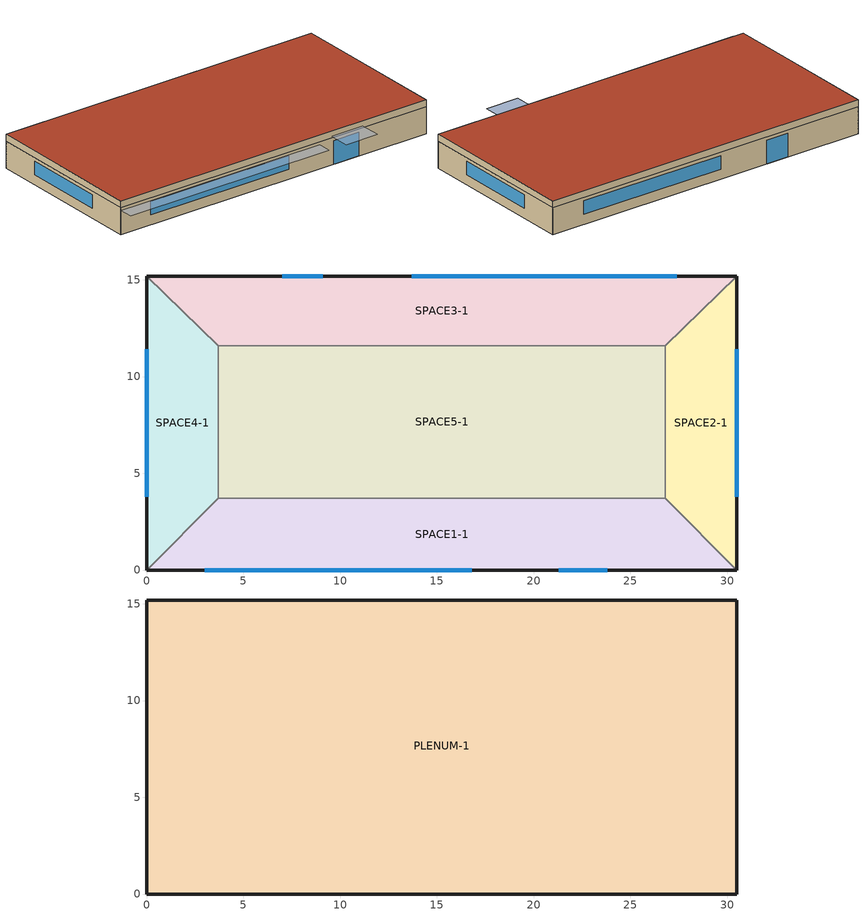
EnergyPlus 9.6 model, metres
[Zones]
SPACE3-1
 floor ground (FLOOR-SLAB-1): 26.8,11.6 3.7,11.6 0,15.2 30.5,15.2 z0
 wall outside (WALL-1): 30.5,15.2 0,15.2 z0:2.4
 wall to SPACE2-1 (INT-WALL-1): 26.8,11.6 30.5,15.2 z0:2.4
 wall to SPACE4-1 (INT-WALL-1): 0,15.2 3.7,11.6 z0:2.4
 wall to SPACE5-1 (INT-WALL-1): 3.7,11.6 26.8,11.6 z0:2.4
 window (Sgl Grey 3mm): 9.1,15.2 7,15.2 z0:2.1
 window (Dbl Clr 3mm/13mm Air): 27.4,15.2 13.7,15.2 z0.9:2.1
SPACE1-1
 floor ground (FLOOR-SLAB-1): 26.8,3.7 30.5,0 0,0 3.7,3.7 z0
 wall outside (WALL-1): 0,0 30.5,0 z0:2.4
 wall to SPACE2-1 (INT-WALL-1): 30.5,0 26.8,3.7 z0:2.4
 wall to SPACE4-1 (INT-WALL-1): 3.7,3.7 0,0 z0:2.4
 wall to SPACE5-1 (INT-WALL-1): 26.8,3.7 3.7,3.7 z0:2.4
 window (Sgl Grey 3mm): 21.3,0 23.8,0 z0:2.1
 window (Dbl Clr 3mm/13mm Air): 3,0 16.8,0 z0.9:2.1
SPACE2-1
 floor ground (FLOOR-SLAB-1): 26.8,11.6 30.5,15.2 30.5,0 26.8,3.7 z0
 wall outside (WALL-1): 30.5,0 30.5,15.2 z0:2.4
 wall to SPACE5-1 (INT-WALL-1): 26.8,11.6 26.8,3.7 z0:2.4
 window (Dbl Clr 3mm/13mm Air): 30.5,3.8 30.5,11.4 z0.9:2.1
SPACE4-1
 floor ground (FLOOR-SLAB-1): 3.7,3.7 0,0 0,15.2 3.7,11.6 z0
 wall outside (WALL-1): 0,15.2 0,0 z0:2.4
 wall to SPACE5-1 (INT-WALL-1): 3.7,3.7 3.7,11.6 z0:2.4
 window (Dbl Clr 3mm/13mm Air): 0,11.4 0,3.8 z0.9:2.1
SPACE5-1
 floor ground (FLOOR-SLAB-1): 26.8,11.6 26.8,3.7 3.7,3.7 3.7,11.6 z0
PLENUM-1
 floor to SPACE1-1 (CLNG-1): 26.8,3.7 30.5,0 0,0 3.7,3.7 z2.4
 floor to SPACE2-1 (CLNG-1): 26.8,11.6 30.5,15.2 30.5,0 26.8,3.7 z2.4
 floor to SPACE3-1 (CLNG-1): 26.8,11.6 3.7,11.6 0,15.2 30.5,15.2 z2.4
 floor to SPACE4-1 (CLNG-1): 3.7,3.7 0,0 0,15.2 3.7,11.6 z2.4
 floor to SPACE5-1 (CLNG-1): 26.8,11.6 26.8,3.7 3.7,3.7 3.7,11.6 z2.4
 wall outside (WALL-1): 30.5,15.2 0,15.2 0,0 30.5,0 30.5,15.2 z2.4:3
 roof outside (ROOF-1): 0,15.2 0,0 30.5,0 30.5,15.2 z3
shading: 0,-1.3 0,0 19.8,0 19.8,-1.3 z2.2; 21,-2 21,0 24.1,0 24.1,-2 z2.6
[Building]
Building: Loads convergence tolerance value=0.04; Maximum number of warmup days=25; Minimum number of warmup days=6; North axis=30; Solar distribution=FullExterior; Temperature convergence tolerance value=0.4; Terrain=City
[Site:GroundTemperature:BuildingSurface]
21.5, 21.4, 21.5, 21.5, 22, 22.9, 23, 23.1, 23.1, 22.2, 21.7, 21.6
[Site:Location]
CHICAGO_IL_USA TMY2-94846: Elevation=190; Latitude=41.78; Longitude=-87.75; Time zone=-6
[SizingPeriod:DesignDay] Barometric pressure=99063; Day of month=21; Daylight saving time indicator=No; Humidity condition type=WetBulb; Rain indicator=No; Snow indicator=No; Solar model indicator=ASHRAEClearSky
Name | Daily dry bulb temperature range | Day type | Maximum dry bulb temperature | Month | Sky clearness | Wetbulb or dewpoint at maximum dry bulb | Wind direction | Wind speed
CHICAGO_IL_USA Annual Cooling 1% Design Conditions DB/MCWB | 10.7 | SummerDesignDay | 31.5 | 7 | 1 | 23 | 230 | 5.3
CHICAGO_IL_USA Annual Heating 99% Design Conditions DB | 0 | WinterDesignDay | -17.3 | 1 | 0 | -17.3 | 270 | 4.9
[Construction]
CLNG-1: MAT-CLNG-1
Dbl Clr 3mm/13mm Air: CLEAR 3MM, AIR 13MM, CLEAR 3MM
FLOOR-SLAB-1: CC03
INT-WALL-1: GP02, AL21, GP02
ROOF-1: RG01, BR01, IN46, WD01
Sgl Grey 3mm: GREY 3MM
WALL-1: WD01, PW03, IN02, GP01
[Material] Thermal absorptance=0.9
Name | Conductivity | Density | Roughness | Solar absorptance | Specific heat | Thickness | Visible absorptance
BR01 | 0.162 | 1121 | VeryRough | 0.7 | 1464 | 0.0095 | 0.7
CC03 | 1.31 | 2243 | MediumRough | 0.65 | 837 | 0.1016 | 0.65
GP01 | 0.16 | 801 | MediumSmooth | 0.75 | 837 | 0.0127 | 0.75
GP02 | 0.16 | 801 | MediumSmooth | 0.75 | 837 | 0.0159 | 0.75
IN02 | 0.043 | 10 | Rough | 0.75 | 837 | 0.0901 | 0.75
IN46 | 0.023 | 24 | VeryRough | 0.5 | 1590 | 0.0762 | 0.5
PW03 | 0.115 | 545 | MediumSmooth | 0.78 | 1213 | 0.0127 | 0.78
RG01 | 1.442 | 881 | Rough | 0.65 | 1674 | 0.0127 | 0.65
WD01 | 0.115 | 513 | MediumSmooth | 0.78 | 1381 | 0.0191 | 0.78
[Material:AirGap]
AL21: Thermal resistance=0.157
[Material:NoMass]
MAT-CLNG-1: Roughness=Rough; Solar absorptance=0.65; Thermal absorptance=0.65; Thermal resistance=0.652259; Visible absorptance=0.65
[WindowMaterial:Gas]
AIR 13MM: Gas type=Air; Thickness=0.0127
[WindowMaterial:Glazing] Back side infrared hemispherical emissivity=0.84; Conductivity=0.9; Front side infrared hemispherical emissivity=0.84; Infrared transmittance at normal incidence=0; Optical data type=SpectralAverage; Thickness=0.003
Name | Back side solar reflectance at normal incidence | Back side visible reflectance at normal incidence | Front side solar reflectance at normal incidence | Front side visible reflectance at normal incidence | Solar transmittance at normal incidence | Visible transmittance at normal incidence
CLEAR 3MM | 0.075 | 0.081 | 0.075 | 0.081 | 0.837 | 0.898
GREY 3MM | 0.061 | 0.061 | 0.061 | 0.061 | 0.626 | 0.611
[ElectricEquipment] Design level calculation method=EquipmentLevel; Fraction latent=0; Fraction lost=0; Fraction radiant=0.3; Schedule=EQUIP-1
Name | Zone or zonelist | Design level
SPACE1-1 ElecEq 1 | SPACE1-1 | 1056
SPACE2-1 ElecEq 1 | SPACE2-1 | 456
SPACE3-1 ElecEq 1 | SPACE3-1 | 1056
SPACE4-1 ElecEq 1 | SPACE4-1 | 456
SPACE5-1 ElecEq 1 | SPACE5-1 | 1976
[HVACTemplate:Plant:Boiler] Capacity=Autosize; Efficiency=0.8; Fuel type=NaturalGas; Maximum part load ratio=1.1; Optimum part load ratio=1; Sizing factor=1; Water outlet upper temperature limit=100
Name | Boiler type | Template plant loop type
Heat Pump Loop Boiler | HotWaterBoiler | MixedWater
Hot Water Loop Boiler | CondensingHotWaterBoiler | HotWater
[HVACTemplate:Plant:ChilledWaterLoop]
ChW Cooling Loop: Chilled water demand side bypass pipe=Yes; Chilled water design setpoint=7.22; Chilled water load distribution scheme=SequentialLoad; Chilled water primary pump type=SinglePump; Chilled water pump configuration=ConstantPrimaryNoSecondary; Chilled water reset outdoor dry bulb high=26.7; Chilled water reset outdoor dry bulb low=15.6; Chilled water secondary pump type=SinglePump; Chilled water setpoint at outdoor dry bulb high=6.7; Chilled water setpoint at outdoor dry bulb low=12.2; Chilled water setpoint reset type=None; Chilled water supply side bypass pipe=Yes; Chiller plant operation scheme type=Default; Condenser plant operation scheme type=Default; Condenser water demand side bypass pipe=Yes; Condenser water design setpoint=29.4; Condenser water load distribution scheme=SequentialLoad; Condenser water pump rated head=179352; Condenser water pump type=SinglePump; Condenser water supply side bypass pipe=Yes; Fluid type=Water; Loop design delta temperature=6.67; Primary chilled water pump rated head=179352; Pump control type=Intermittent; Secondary chilled water pump rated head=179352
[HVACTemplate:Plant:Chiller]
ChW Loop Chiller: Capacity=Autosize; Chiller type=ElectricReciprocatingChiller; Condenser type=AirCooled; Leaving chilled water lower temperature limit=5; Maximum part load ratio=1; Minimum unloading ratio=0.25; Nominal cop=3; Optimum part load ratio=1; Sizing factor=1
[HVACTemplate:Plant:HotWaterLoop]
HW Heating Loop: Demand side bypass pipe=Yes; Fluid type=Water; Hot water design setpoint=82; Hot water plant operation scheme type=Default; Hot water pump configuration=ConstantFlow; Hot water pump rated head=179352; Hot water pump type=SinglePump; Hot water reset outdoor dry bulb high=10; Hot water reset outdoor dry bulb low=-6.7; Hot water setpoint at outdoor dry bulb high=65.6; Hot water setpoint at outdoor dry bulb low=82.2; Hot water setpoint reset type=None; Load distribution scheme=SequentialLoad; Loop design delta temperature=11; Pump control type=Intermittent; Supply side bypass pipe=Yes
[HVACTemplate:Plant:MixedWaterLoop]
Heat Pump Water Loop: Demand side bypass pipe=Yes; Fluid type=Water; High temperature design setpoint=33; Load distribution scheme=SequentialLoad; Loop design delta temperature=5.6; Low temperature design setpoint=20; Operation scheme type=Default; Pump control type=Intermittent; Supply side bypass pipe=Yes; Water pump configuration=ConstantFlow; Water pump rated head=179352; Water pump type=SinglePump
[HVACTemplate:Plant:Tower]
Heat Pump Loop Tower: Free convection capacity=Autosize; High speed fan power=Autosize; High speed nominal capacity=Autosize; Low speed fan power=Autosize; Low speed nominal capacity=Autosize; Sizing factor=1; Template plant loop type=MixedWater; Tower type=TwoSpeed
[HVACTemplate:System:UnitarySystem] Control type=Load; Cooling design supply air temperature=12.8; Cooling supply air flow rate=Autosize; Dehumidification control type=None; Dehumidification relative humidity setpoint=60; Dx cooling coil gross rated cop=3; Dx cooling coil gross rated sensible heat ratio=Autosize; Dx cooling coil gross rated total capacity=Autosize; Economizer maximum limit dry bulb temperature=20; Economizer type=DifferentialDryBulb; Gas heating coil efficiency=0.8; Heat pump defrost maximum outdoor dry bulb temperature=5; Heat pump heating coil gross rated cop=2.75; Heat pump heating minimum outdoor dry bulb temperature=-8; Heat recovery frost control type=None; Heat recovery heat exchanger type=Plate; Heat recovery type=None; Heating coil gross rated capacity=Autosize; Heating design supply air temperature=50; Heating supply air flow rate=Autosize; Humidifier rated capacity=1e-06; Humidifier rated electric power=Autosize; Humidifier relative humidity setpoint=30; Humidifier type=None; Latent heat recovery effectiveness=0.65; Maximum outdoor air flow rate=Autosize; Minimum outdoor air flow rate=Autosize; Minimum outdoor air schedule=Min OA Sched; No load supply air flow rate=Autosize; Number of speeds or stages for heating=1; Return fan=No; Return fan delta pressure=300; Return fan motor efficiency=0.9; Return fan motor in air stream fraction=1; Return fan total efficiency=0.7; Sensible heat recovery effectiveness=0.7; Sizing option=NonCoincident; Supplemental gas heating or reheat coil efficiency=0.8; Supplemental heating or reheat coil capacity=Autosize; Supplemental heating or reheat coil maximum outdoor dry bulb temperature=21; Supply fan delta pressure=600; Supply fan motor efficiency=0.9; Supply fan motor in air stream fraction=1; Supply fan operating mode schedule=FanAvailSched; Supply fan total efficiency=0.7
Name | Control zone or thermostat location | Cooling coil type | Economizer lockout | Heating coil type | Number of speeds for cooling | Supplemental heating or reheat coil type | Supply fan placement | Heat pump defrost control | Heat pump defrost strategy | Heat pump defrost time period fraction
Sys 1 Furnace DX Cool SnglSpd | SPACE1-1 | SingleSpeedDX | LockoutWithCompressor | Gas | 1 | None | BlowThrough
Sys 2 Furnace DX Cool MultiSpd | SPACE2-1 | MultiSpeedDX | LockoutWithCompressor | Electric | 3 | None | DrawThrough
Sys 3 Heat Pump AirSource SnglSpd | SPACE3-1 | SingleSpeedDX | LockoutWithCompressor | SingleSpeedDXHeatPumpAirSource | 1 | Electric | BlowThrough | Timed | ReverseCycle | 0.058333
Sys 4 Heat Pump WaterSource SnglSpd | SPACE4-1 | SingleSpeedDXWaterCooled | LockoutWithCompressor | SingleSpeedDXHeatPumpWaterSource | 1 | Electric | BlowThrough
Sys 5 HW ChW System | SPACE5-1 | ChilledWater | NoLockout | HotWater | 1 | None | BlowThrough
[HVACTemplate:Thermostat]
All Zones: Cooling setpoint schedule=Clg-SetP-Sch; Heating setpoint schedule=Htg-SetP-Sch
[HVACTemplate:Zone:Unitary] Baseboard heating capacity=Autosize; Baseboard heating type=None; Outdoor air flow rate per person=0.00944; Outdoor air flow rate per zone=0; Outdoor air flow rate per zone floor area=0; Outdoor air method=Flow/Person; Supply air maximum flow rate=Autosize; Template thermostat=All Zones; Zone cooling design supply air temperature input method=SystemSupplyAirTemperature; Zone heating design supply air temperature input method=SystemSupplyAirTemperature
Name | Template unitary system
SPACE1-1 | Sys 1 Furnace DX Cool SnglSpd
SPACE2-1 | Sys 2 Furnace DX Cool MultiSpd
SPACE3-1 | Sys 3 Heat Pump AirSource SnglSpd
SPACE4-1 | Sys 4 Heat Pump WaterSource SnglSpd
SPACE5-1 | Sys 5 HW ChW System
[Lights] Design level calculation method=LightingLevel; End use subcategory=GeneralLights; Fraction radiant=0.59; Fraction replaceable=0; Fraction visible=0.2; Return air fraction=0; Schedule=LIGHTS-1
Name | Zone or zonelist | Lighting level
SPACE1-1 Lights 1 | SPACE1-1 | 1584
SPACE2-1 Lights 1 | SPACE2-1 | 684
SPACE3-1 Lights 1 | SPACE3-1 | 1584
SPACE4-1 Lights 1 | SPACE4-1 | 684
SPACE5-1 Lights 1 | SPACE5-1 | 2964
[People] Activity level schedule=ActSchd; Fraction radiant=0.3; Number of people calculation method=People; Number of people schedule=OCCUPY-1
Name | Zone or zonelist | Number of people
SPACE1-1 People 1 | SPACE1-1 | 11
SPACE2-1 People 1 | SPACE2-1 | 5
SPACE3-1 People 1 | SPACE3-1 | 11
SPACE4-1 People 1 | SPACE4-1 | 5
SPACE5-1 People 1 | SPACE5-1 | 20
[Zone] Multiplier=1; Type=1
Name | Ceiling height | Volume
PLENUM-1 | 0.6096 | 283.2
SPACE1-1; SPACE3-1 | 2.4384 | 239.247
SPACE2-1; SPACE4-1 | 2.4384 | 103.311
SPACE5-1 | 2.4384 | 447.683
[ZoneInfiltration:DesignFlowRate] Constant term coefficient=0; Design flow rate calculation method=Flow/Zone; Schedule=INFIL-SCH; Temperature term coefficient=0; Velocity squared term coefficient=0; Velocity term coefficient=0.2237
Name | Zone or zonelist | Design flow rate
SPACE1-1 Infil 1 | SPACE1-1 | 0.0167
SPACE2-1 Infil 1 | SPACE2-1 | 0.00717
SPACE3-1 Infil 1 | SPACE3-1 | 0.0167
SPACE4-1 Infil 1 | SPACE4-1 | 0.00717
SPACE5-1 Infil 1 | SPACE5-1 | 0.031089
[Schedule:Compact]
ActSchd: Through: 12/31, For: AllDays, Until: 24:00, 117.24
Clg-SetP-Sch: Through: 12/31, For: WeekDays CustomDay1 CustomDay2, Until: 7:00, 32, Until: 21:00, 24, Until: 24:00, 32, For: WeekEnds Holiday, Until: 24:00, 32, For: SummerDesignDay, Until: 24:00, 24, For: WinterDesignDay, Until: 24:00, 32
EQUIP-1: Through: 12/31, For: WeekDays SummerDesignDay CustomDay1 CustomDay2, Until: 8:00, 0.02, Until: 9:00, 0.4, Until: 14:00, 0.9, Until: 15:00, 0.8, Until: 16:00, 0.7, Until: 18:00, 0.5, Until: 21:00, 0.3, Until: 24:00, 0.02, For: Weekends WinterDesignDay Holiday, Until: 24:00, 0.02
FanAvailSched: Through: 12/31, For: WeekDays CustomDay1 CustomDay2, Until: 7:00, 0, Until: 21:00, 1, Until: 24:00, 0, For: Weekends Holiday, Until: 24:00, 0, For: SummerDesignDay, Until: 24:00, 1, For: WinterDesignDay, Until: 24:00, 1
Htg-SetP-Sch: Through: 12/31, For: WeekDays CustomDay1 CustomDay2, Until: 6:00, 13, Until: 7:00, 18, Until: 21:00, 23, Until: 24:00, 13, For: WeekEnds Holiday, Until: 24:00, 13, For: SummerDesignDay, Until: 24:00, 13, For: WinterDesignDay, Until: 24:00, 23
INFIL-SCH: Through: 12/31, For: WeekDays CustomDay1 CustomDay2, Until: 7:00, 1, Until: 21:00, 0, Until: 24:00, 1, For: Weekends Holiday, Until: 24:00, 1, For: SummerDesignDay, Until: 24:00, 1, For: WinterDesignDay, Until: 24:00, 1
LIGHTS-1: Through: 12/31, For: WeekDays SummerDesignDay CustomDay1 CustomDay2, Until: 8:00, 0.05, Until: 9:00, 0.9, Until: 10:00, 0.95, Until: 11:00, 1, Until: 12:00, 0.95, Until: 13:00, 0.8, Until: 14:00, 0.9, Until: 18:00, 1, Until: 19:00, 0.6, Until: 21:00, 0.4, Until: 24:00, 0.05, For: Weekends WinterDesignDay Holiday, Until: 24:00, 0.05
Min OA Sched: Through: 12/31, For: WeekDays CustomDay1 CustomDay2, Until: 8:00, 0, Until: 21:00, 1, Until: 24:00, 0, For: Weekends Holiday, Until: 24:00, 0, For: SummerDesignDay, Until: 24:00, 1, For: WinterDesignDay, Until: 24:00, 1
OCCUPY-1: Through: 12/31, For: WeekDays SummerDesignDay CustomDay1 CustomDay2, Until: 8:00, 0, Until: 11:00, 1, Until: 12:00, 0.8, Until: 13:00, 0.4, Until: 14:00, 0.8, Until: 18:00, 1, Until: 19:00, 0.5, Until: 21:00, 0.1, Until: 24:00, 0, For: Weekends WinterDesignDay Holiday, Until: 24:00, 0
